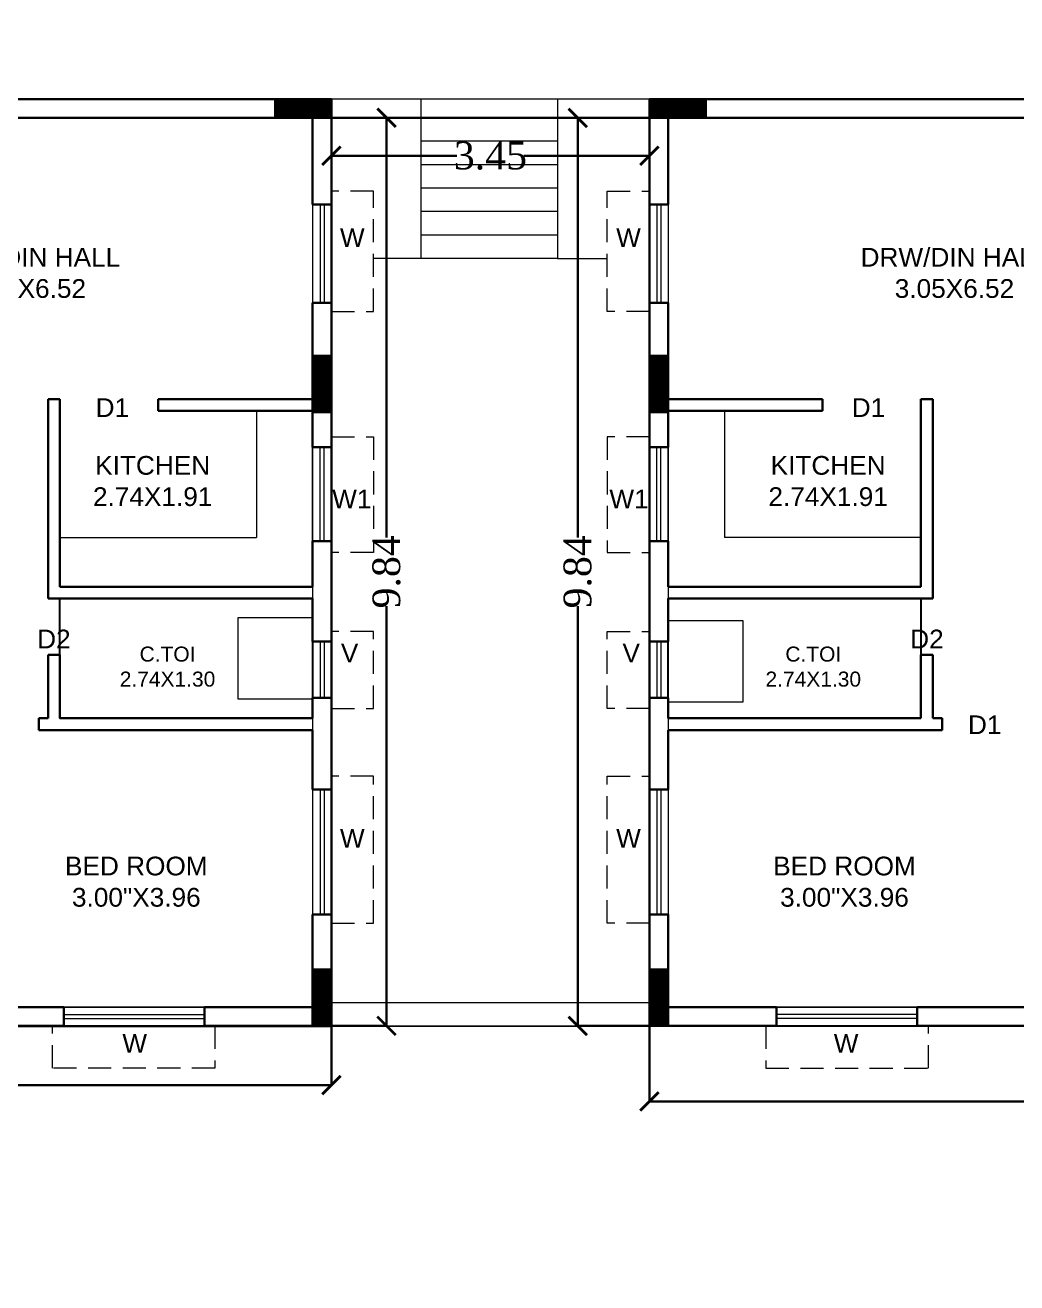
# Model space of a CAD drawing. Header units: metres. Extents: x 0 to 63445, y 32361 to 32804.
# Drawn here: x 63196.99 to 63207.73, y 32524.89 to 32538.51 of the extents above; entities that cross this region are included whole.
import ezdxf

# ---------------------------------------------------------------- set-up
doc = ezdxf.new("R2010")
doc.units = ezdxf.units.M
doc.header["$MEASUREMENT"] = 0
doc.header["$PDMODE"] = 34
doc.header["$PDSIZE"] = -10
for name, pattern in [('CONTINULUS', [0]), ('DASHED', [0.75, 0.5, -0.25]), ('DASHED2', [0.375, 0.25, -0.125])]:
    doc.linetypes.add(name, pattern=pattern)
doc.layers.get('0').update_dxf_attribs({"lineweight": 25})
doc.layers.add('BLK_1_FLR_7_BATH', color=3, linetype='Continuous', plot=False)
for name, color, linetype, lineweight in [('BLK_1_FLR_7_BLT_UP_AREA', 14, 'DASHED', 9), ('BLK_1_FLR_7_BLT_UP_AREA_DEDUCT', 41, 'DASHED', 9), ('BLK_1_FLR_7_UNITFA', 7, 'Continuous', 0), ('BLK_1_FLR_7_WATER_CLOSET', 7, 'Continuous', 0), ('COLUMN', 1, 'Continuous', 30), ('elev', 252, 'Continuous', 20), ('PLAN_INFO', 1, 'Continuous', 20), ('STEPS', 114, 'Continuous', 20), ('TEXT-2', 65, 'Continuous', 18), ('wall', 7, 'Continuous', 30), ('window', 154, 'Continuous', 9)]:
    doc.layers.add(name, color=color, linetype=linetype, lineweight=lineweight)
doc.layers.add('text', color=65, linetype='Continuous')
doc.styles.add('AutoDCRFont', font='arial.ttf')
doc.styles.get("Standard").update_dxf_attribs({"font": 'arial.ttf', "height": 0.4})
doc.styles.add('style2', font='arial.ttf', dxfattribs={"height": 0.25})
doc.styles.add('TNR', font='times.ttf', dxfattribs={"height": 0.5})
doc.dimstyles.new('ARCHANA', dxfattribs={"dimscale": 0, "dimtxt": 0.5, "dimasz": 0.5, "dimexe": 0, "dimexo": 0, "dimgap": 0, "dimtad": 0, "dimzin": 0, "dimdsep": 46, "dimtxsty": 'TNR', "dimblk": 'ARCHTICK', "dimcen": 0.09, "dimclrd": 36, "dimclre": 36, "dimclrt": 7, "dimadec": 0, "dimazin": 0, "dimtfac": 1, "dimtofl": 0, "dimtmove": 0, "dimatfit": 3, "dimldrblk": 'ARCHTICK', "dimfxl": 1, "dimfrac": 2, "dimtolj": 1, "dimtzin": 0, "dimlwd": -1, "dimlwe": -1, "dimarcsym": 0})

# ---------------------------------------------------------------- blocks, each defined once
blk = doc.blocks.new('A$C7D115503')
at = {"layer": 'COLUMN', "ltscale": 3}
h = blk.add_hatch(dxfattribs=at)
h.set_pattern_fill('ANSI31', color=256, style=0)
h.paths.add_polyline_path([(-14.36, -11.59), (-6.36, -11.59), (-6.36, 12.41), (-14.36, 12.41)])
at = {"layer": 'COLUMN', "ltscale": 0.05}
for p, q in [((-14.36, 12.41), (-6.36, 12.41)), ((-14.36, 12.41), (-14.36, -11.59)), ((-6.36, 12.41), (-6.36, -11.59)), ((-6.36, -11.59), (-14.36, -11.59))]:
    blk.add_line(p, q, dxfattribs=at)
blk = doc.blocks.new('_ArchTick')
at = {"color": 0, "linetype": 'ByBlock', "const_width": 0.15}
blk.add_lwpolyline([(-0.5, -0.5), (0.5, 0.5)], dxfattribs=at)
blk = doc.blocks.new('*D509')
at = {"layer": 'Defpoints', "color": 0, "ltscale": 0.5, "transparency": 16777216}
for p in [(63184.36, 32527.672), (63200.304, 32527.672), (63200.304, 32527.031)]:
    blk.add_point(p, dxfattribs=at)
at = {"layer": 'wall', "color": 36, "ltscale": 0.5, "transparency": 16777216}
for p, q in [((63184.36, 32527.672), (63184.36, 32527.031)), ((63200.304, 32527.672), (63200.304, 32527.031)), ((63184.36, 32527.031), (63191.867, 32527.031)), ((63200.304, 32527.031), (63192.797, 32527.031))]:
    blk.add_line(p, q, dxfattribs=at)
at = {"layer": 'wall', "color": 36, "ltscale": 0.5, "transparency": 16777216, "xscale": 0.2, "yscale": 0.2, "zscale": 0.2, "rotation": 180}
blk.add_blockref('_ArchTick', (63184.36, 32527.031), dxfattribs=at)
at = {"layer": 'wall', "color": 36, "ltscale": 0.5, "transparency": 16777216, "xscale": 0.2, "yscale": 0.2, "zscale": 0.2}
blk.add_blockref('_ArchTick', (63200.304, 32527.031), dxfattribs=at)
at = {"layer": 'wall', "color": 7, "ltscale": 0.5, "transparency": 16777216, "insert": (63192.332, 32527.031), "char_height": 0.5, "attachment_point": 5, "style": 'TNR'}
blk.add_mtext('\\A1;{\\H0.6x;15.94}', dxfattribs=at)
blk = doc.blocks.new('*D510')
at = {"layer": 'Defpoints', "color": 0, "ltscale": 0.5, "transparency": 16777216}
for p in [(63200.304, 32537.51), (63200.902, 32537.51), (63200.304, 32527.673)]:
    blk.add_point(p, dxfattribs=at)
at = {"layer": 'wall', "color": 36, "ltscale": 0.5, "transparency": 16777216}
for p, q in [((63200.304, 32537.51), (63200.902, 32537.51)), ((63200.902, 32537.51), (63200.902, 32532.963)), ((63200.902, 32527.673), (63200.902, 32532.22)), ((63200.304, 32527.673), (63200.902, 32527.673))]:
    blk.add_line(p, q, dxfattribs=at)
at = {"layer": 'wall', "color": 36, "ltscale": 0.5, "transparency": 16777216, "xscale": 0.2, "yscale": 0.2, "zscale": 0.2}
for p, rotation in [((63200.902, 32537.51), 90), ((63200.902, 32527.673), 270)]:
    blk.add_blockref('_ArchTick', p, dxfattribs=dict(at, rotation=rotation))
at = {"layer": 'wall', "color": 7, "ltscale": 0.5, "transparency": 16777216, "insert": (63200.902, 32532.592), "char_height": 0.5, "attachment_point": 5, "rotation": 90, "style": 'TNR'}
blk.add_mtext('\\A1;{\\H0.6x;9.84}', dxfattribs=at)
blk = doc.blocks.new('*D511')
at = {"layer": 'Defpoints', "color": 0, "ltscale": 0.5, "transparency": 16777216}
for p in [(63200.304, 32537.51), (63203.75, 32537.51), (63200.304, 32537.099)]:
    blk.add_point(p, dxfattribs=at)
at = {"layer": 'wall', "color": 36, "ltscale": 0.5, "transparency": 16777216}
for p, q in [((63200.304, 32537.51), (63200.304, 32537.099)), ((63203.75, 32537.51), (63203.75, 32537.099)), ((63200.304, 32537.099), (63201.663, 32537.099)), ((63203.75, 32537.099), (63202.391, 32537.099))]:
    blk.add_line(p, q, dxfattribs=at)
at = {"layer": 'wall', "color": 36, "ltscale": 0.5, "transparency": 16777216, "xscale": 0.2, "yscale": 0.2, "zscale": 0.2, "rotation": 180}
blk.add_blockref('_ArchTick', (63200.304, 32537.099), dxfattribs=at)
at = {"layer": 'wall', "color": 36, "ltscale": 0.5, "transparency": 16777216, "xscale": 0.2, "yscale": 0.2, "zscale": 0.2}
blk.add_blockref('_ArchTick', (63203.75, 32537.099), dxfattribs=at)
at = {"layer": 'wall', "color": 7, "ltscale": 0.5, "transparency": 16777216, "insert": (63202.027, 32537.099), "char_height": 0.5, "attachment_point": 5, "style": 'TNR'}
blk.add_mtext('\\A1;{\\H0.6x;3.45}', dxfattribs=at)
blk = doc.blocks.new('*D512')
at = {"layer": 'Defpoints', "color": 0, "ltscale": 0.5, "transparency": 16777216}
for p in [(63203.75, 32537.51), (63202.973, 32527.673), (63203.75, 32527.673)]:
    blk.add_point(p, dxfattribs=at)
at = {"layer": 'wall', "color": 36, "ltscale": 0.5, "transparency": 16777216}
for p, q in [((63203.75, 32537.51), (63202.973, 32537.51)), ((63202.973, 32537.51), (63202.973, 32532.963)), ((63202.973, 32527.673), (63202.973, 32532.22)), ((63203.75, 32527.673), (63202.973, 32527.673))]:
    blk.add_line(p, q, dxfattribs=at)
at = {"layer": 'wall', "color": 36, "ltscale": 0.5, "transparency": 16777216, "xscale": 0.2, "yscale": 0.2, "zscale": 0.2}
for p, rotation in [((63202.973, 32537.51), 90), ((63202.973, 32527.673), 270)]:
    blk.add_blockref('_ArchTick', p, dxfattribs=dict(at, rotation=rotation))
at = {"layer": 'wall', "color": 7, "ltscale": 0.5, "transparency": 16777216, "insert": (63202.973, 32532.592), "char_height": 0.5, "attachment_point": 5, "rotation": 90, "style": 'TNR'}
blk.add_mtext('\\A1;{\\H0.6x;9.84}', dxfattribs=at)
blk = doc.blocks.new('*D513')
at = {"layer": 'Defpoints', "color": 0, "ltscale": 0.5, "transparency": 16777216}
for p in [(63203.75, 32527.673), (63219.694, 32527.673), (63219.694, 32526.855)]:
    blk.add_point(p, dxfattribs=at)
at = {"layer": 'wall', "color": 36, "ltscale": 0.5, "transparency": 16777216}
for p, q in [((63203.75, 32527.673), (63203.75, 32526.855)), ((63219.694, 32527.673), (63219.694, 32526.855)), ((63203.75, 32526.855), (63211.257, 32526.855)), ((63219.694, 32526.855), (63212.187, 32526.855))]:
    blk.add_line(p, q, dxfattribs=at)
at = {"layer": 'wall', "color": 36, "ltscale": 0.5, "transparency": 16777216, "xscale": 0.2, "yscale": 0.2, "zscale": 0.2, "rotation": 180}
blk.add_blockref('_ArchTick', (63203.75, 32526.855), dxfattribs=at)
at = {"layer": 'wall', "color": 36, "ltscale": 0.5, "transparency": 16777216, "xscale": 0.2, "yscale": 0.2, "zscale": 0.2}
blk.add_blockref('_ArchTick', (63219.694, 32526.855), dxfattribs=at)
at = {"layer": 'wall', "color": 7, "ltscale": 0.5, "transparency": 16777216, "insert": (63211.722, 32526.855), "char_height": 0.5, "attachment_point": 5, "style": 'TNR'}
blk.add_mtext('\\A1;{\\H0.6x;15.94}', dxfattribs=at)

msp = doc.modelspace()

# ---------------------------------------------------------------- linework, layer by layer
at = {"layer": 'BLK_1_FLR_7_BATH', "color": 3}
for points in [[(63200.101, 32531.0053), (63197.3615, 32531.0053), (63197.3615, 32532.302), (63200.101, 32532.302)], [(63206.6926, 32531.0053), (63203.9532, 32531.0053), (63203.9532, 32532.302), (63206.6926, 32532.302)]]:
    msp.add_lwpolyline(points, close=True, dxfattribs=at)
at = {"layer": 'BLK_1_FLR_7_BLT_UP_AREA', "color": 14, "linetype": 'CONTINULUS', "ltscale": 0.05}
msp.add_lwpolyline([(63170.8973, 32527.6716), (63233.1569, 32527.6716), (63233.1569, 32529.2805), (63233.7665, 32529.2805), (63233.7665, 32531.1305), (63234.2761, 32531.1305), (63234.2761, 32537.5611), (63233.1569, 32537.5611), (63233.1569, 32539.9996), (63234.2761, 32539.9996), (63234.2761, 32546.4302), (63233.7665, 32546.4302), (63233.7665, 32548.2802), (63233.1569, 32548.2802), (63233.1569, 32549.8891), (63170.8973, 32549.8891)], dxfattribs=at)
at = {"layer": 'BLK_1_FLR_7_BLT_UP_AREA_DEDUCT', "color": 14, "linetype": 'Continuous'}
msp.add_lwpolyline([(63203.7499, 32527.6716), (63200.3042, 32527.6716), (63200.3042, 32537.5103), (63203.7499, 32537.5103)], close=True, dxfattribs=at)
at = {"layer": 'BLK_1_FLR_7_UNITFA', "color": 3, "ltscale": 0.5}
for points in [[(63192.4338, 32527.7489), (63192.4338, 32532.8366), (63193.5768, 32532.8366), (63193.5768, 32537.5103), (63200.101, 32537.5103), (63200.101, 32527.8759), (63196.0661, 32527.8759), (63196.0661, 32527.7489), (63192.4338, 32527.7489)], [(63211.6204, 32527.7489), (63211.6204, 32532.8366), (63210.4773, 32532.8366), (63210.4773, 32537.5103), (63203.9532, 32537.5103), (63203.9532, 32527.8759), (63207.9881, 32527.8759), (63207.9881, 32527.7489), (63211.6204, 32527.7489)]]:
    msp.add_lwpolyline(points, close=True, dxfattribs=at)
at = {"layer": 'BLK_1_FLR_7_WATER_CLOSET', "color": 3}
for points in [[(63200.101, 32531.2112), (63199.2923, 32531.2112), (63199.2923, 32532.0961), (63200.101, 32532.0961)], [(63204.7619, 32531.1796), (63203.9532, 32531.1796), (63203.9532, 32532.0645), (63204.7619, 32532.0645)]]:
    msp.add_lwpolyline(points, close=True, dxfattribs=at)
at = {"layer": 'elev', "ltscale": 0.05}
for p, q in [((63199.4914, 32534.3352), (63199.4914, 32532.9636)), ((63204.5628, 32534.3352), (63204.5628, 32532.9636)), ((63197.3615, 32532.9636), (63199.4914, 32532.9636)), ((63206.6926, 32532.9636), (63204.5628, 32532.9636))]:
    msp.add_line(p, q, dxfattribs=at)
at = {"layer": 'STEPS'}
for p, q in [((63203.7499, 32537.7135), (63200.3042, 32537.7135)), ((63201.2745, 32537.7135), (63201.2745, 32535.9863)), ((63202.7542, 32537.7135), (63202.7542, 32535.9863)), ((63203.7499, 32537.5103), (63200.3042, 32537.5103)), ((63202.7542, 32537.2563), (63201.2745, 32537.2563)), ((63202.7542, 32537.0023), (63201.2745, 32537.0023)), ((63202.7542, 32536.7483), (63201.2745, 32536.7483)), ((63202.7542, 32536.4943), (63201.2745, 32536.4943)), ((63202.7542, 32536.2403), (63201.2745, 32536.2403)), ((63201.2745, 32535.9863), (63200.7614, 32535.9863)), ((63202.7542, 32535.9863), (63201.2745, 32535.9863)), ((63202.7542, 32535.9863), (63203.2927, 32535.9863)), ((63200.3042, 32527.9267), (63203.7499, 32527.9267)), ((63200.3042, 32527.6727), (63203.7499, 32527.6727))]:
    msp.add_line(p, q, dxfattribs=at)
at = {"layer": 'wall', "ltscale": 0.5}
for p, q in [((63199.6946, 32537.7135), (63194.7922, 32537.7135)), ((63204.3596, 32537.7135), (63209.262, 32537.7135))]:
    msp.add_line(p, q, dxfattribs=at)
at = {"layer": 'wall', "ltscale": 0.05}
for p, q in [((63194.7922, 32537.5103), (63200.101, 32537.5103)), ((63200.101, 32537.5103), (63200.101, 32536.5723)), ((63200.3042, 32537.5103), (63200.3042, 32536.5723)), ((63203.7499, 32537.5103), (63203.7499, 32536.5723)), ((63203.9532, 32537.5103), (63203.9532, 32536.5723)), ((63209.262, 32537.5103), (63203.9532, 32537.5103)), ((63200.101, 32535.5055), (63200.101, 32534.4622)), ((63200.3042, 32535.5055), (63200.3042, 32533.9418)), ((63203.7499, 32535.5055), (63203.7499, 32533.9418)), ((63203.9532, 32535.5055), (63203.9532, 32534.4622)), ((63197.2345, 32534.4622), (63197.2345, 32532.302)), ((63197.2345, 32534.4622), (63197.3615, 32534.4622)), ((63197.3615, 32534.4622), (63197.3615, 32532.429)), ((63198.4283, 32534.4622), (63198.4283, 32534.3352)), ((63198.4283, 32534.4622), (63200.101, 32534.4622)), ((63205.6258, 32534.4622), (63203.9532, 32534.4622)), ((63205.6258, 32534.4622), (63205.6258, 32534.3352)), ((63206.6926, 32534.4622), (63206.6926, 32532.429)), ((63206.8196, 32534.4622), (63206.6926, 32534.4622)), ((63206.8196, 32534.4622), (63206.8196, 32532.302)), ((63198.4283, 32534.3352), (63200.101, 32534.3352)), ((63200.101, 32534.3352), (63200.101, 32533.9418)), ((63203.9532, 32534.3352), (63203.9532, 32533.9418)), ((63205.6258, 32534.3352), (63203.9532, 32534.3352)), ((63200.101, 32532.9257), (63200.101, 32532.429)), ((63200.3042, 32532.9257), (63200.3042, 32531.8369)), ((63203.7499, 32532.9257), (63203.7499, 32531.8369)), ((63203.9532, 32532.9257), (63203.9532, 32532.429)), ((63197.3615, 32532.429), (63200.101, 32532.429)), ((63206.6926, 32532.429), (63203.9532, 32532.429)), ((63197.2345, 32532.302), (63200.101, 32532.302)), ((63200.101, 32532.302), (63200.101, 32531.8369)), ((63203.9532, 32532.302), (63203.9532, 32531.8369)), ((63206.8196, 32532.302), (63203.9532, 32532.302)), ((63197.2345, 32531.6924), (63197.3615, 32531.6924)), ((63197.2345, 32531.6924), (63197.2345, 32531.0053)), ((63197.3615, 32531.6924), (63197.3615, 32531.0053)), ((63206.8196, 32531.6924), (63206.6926, 32531.6924)), ((63206.6926, 32531.6924), (63206.6926, 32531.0053)), ((63206.8196, 32531.6924), (63206.8196, 32531.0053)), ((63200.101, 32531.2273), (63200.101, 32531.0053)), ((63200.3042, 32531.2273), (63200.3042, 32530.2338)), ((63203.7499, 32531.2273), (63203.7499, 32530.2338)), ((63203.9532, 32531.2273), (63203.9532, 32531.0053)), ((63197.1329, 32531.0053), (63197.2345, 32531.0053)), ((63197.1329, 32531.0053), (63197.1329, 32530.8783)), ((63197.3615, 32531.0053), (63200.101, 32531.0053)), ((63197.3615, 32531.0053), (63200.101, 32531.0053)), ((63206.6926, 32531.0053), (63203.9532, 32531.0053)), ((63206.6926, 32531.0053), (63203.9532, 32531.0053)), ((63206.9212, 32531.0053), (63206.8196, 32531.0053)), ((63206.9212, 32531.0053), (63206.9212, 32530.8783)), ((63197.1329, 32530.8783), (63200.101, 32530.8783)), ((63197.2345, 32530.8783), (63200.101, 32530.8783)), ((63200.101, 32530.8783), (63200.101, 32530.2338)), ((63203.9532, 32530.8783), (63203.9532, 32530.2338)), ((63206.8196, 32530.8783), (63203.9532, 32530.8783)), ((63206.9212, 32530.8783), (63203.9532, 32530.8783)), ((63200.101, 32528.8802), (63200.101, 32527.8759)), ((63200.3042, 32528.8802), (63200.3042, 32527.6727)), ((63203.7499, 32528.8802), (63203.7499, 32527.6727)), ((63203.9532, 32528.8802), (63203.9532, 32527.8759)), ((63196.1423, 32527.8759), (63197.4045, 32527.8759)), ((63198.9285, 32527.8759), (63200.101, 32527.8759)), ((63198.9285, 32527.8759), (63198.9285, 32527.8632)), ((63205.1256, 32527.8759), (63203.9532, 32527.8759)), ((63205.1256, 32527.8759), (63205.1256, 32527.8632)), ((63207.9119, 32527.8759), (63206.6496, 32527.8759)), ((63196.1423, 32527.6727), (63197.4045, 32527.6727)), ((63198.9285, 32527.6727), (63200.3042, 32527.6727)), ((63205.1256, 32527.6727), (63203.7499, 32527.6727)), ((63207.9119, 32527.6727), (63206.6496, 32527.6727))]:
    msp.add_line(p, q, dxfattribs=at)
at = {"layer": 'wall', "ltscale": 3}
for p, q in [((63200.101, 32536.5723), (63200.3042, 32536.5723)), ((63203.9532, 32536.5723), (63203.7499, 32536.5723)), ((63200.101, 32535.5055), (63200.3042, 32535.5055)), ((63203.9532, 32535.5055), (63203.7499, 32535.5055)), ((63200.3042, 32533.9418), (63200.101, 32533.9418)), ((63203.7499, 32533.9418), (63203.9532, 32533.9418)), ((63200.3042, 32532.9257), (63200.101, 32532.9257)), ((63203.7499, 32532.9257), (63203.9532, 32532.9257)), ((63200.101, 32531.8369), (63200.3042, 32531.8369)), ((63203.9532, 32531.8369), (63203.7499, 32531.8369)), ((63200.101, 32531.2273), (63200.3042, 32531.2273)), ((63203.9532, 32531.2273), (63203.7499, 32531.2273)), ((63200.101, 32530.2338), (63200.3042, 32530.2338)), ((63203.9532, 32530.2338), (63203.7499, 32530.2338)), ((63200.101, 32528.8802), (63200.3042, 32528.8802)), ((63203.9532, 32528.8802), (63203.7499, 32528.8802)), ((63197.4045, 32527.6727), (63197.4045, 32527.8759)), ((63198.9285, 32527.6727), (63198.9285, 32527.8759)), ((63205.1256, 32527.6727), (63205.1256, 32527.8759)), ((63206.6496, 32527.6727), (63206.6496, 32527.8759))]:
    msp.add_line(p, q, dxfattribs=at)
at = {"layer": 'wall', "ltscale": 0.1}
for p, q in [((63200.101, 32531.8369), (63200.101, 32531.8946)), ((63203.9532, 32531.8369), (63203.9532, 32531.8946))]:
    msp.add_line(p, q, dxfattribs=at)
at = {"layer": 'wall', "ltscale": 0.5}
msp.add_lwpolyline([(63222.8426, 32537.5103), (63219.694, 32537.5103), (63219.694, 32527.6716), (63203.7499, 32527.6727), (63203.7499, 32537.5103), (63200.3042, 32537.5103), (63200.3042, 32527.6716), (63184.3601, 32527.6716)], dxfattribs=at)
at = {"layer": 'window'}
for p, q in [((63200.101, 32536.5723), (63200.101, 32535.5055)), ((63200.1809, 32536.5671), (63200.1809, 32535.5064)), ((63200.2242, 32536.5671), (63200.2243, 32535.5064)), ((63200.3042, 32536.5671), (63200.3042, 32535.5064)), ((63203.7499, 32536.5671), (63203.7499, 32535.5064)), ((63203.8299, 32536.5671), (63203.8299, 32535.5064)), ((63203.8732, 32536.5671), (63203.8732, 32535.5064)), ((63203.9532, 32536.5723), (63203.9532, 32535.5055)), ((63200.101, 32532.9257), (63200.101, 32533.9418)), ((63200.1809, 32532.9257), (63200.1809, 32533.9418)), ((63200.2242, 32532.9257), (63200.2242, 32533.9418)), ((63200.3042, 32532.9257), (63200.3042, 32533.9418)), ((63203.7499, 32532.9257), (63203.7499, 32533.9418)), ((63203.8299, 32532.9257), (63203.8299, 32533.9418)), ((63203.8732, 32532.9257), (63203.8732, 32533.9418)), ((63203.9532, 32532.9257), (63203.9532, 32533.9418)), ((63200.101, 32531.8369), (63200.1009, 32531.2273)), ((63200.181, 32531.8369), (63200.1809, 32531.2273)), ((63200.2243, 32531.8369), (63200.2243, 32531.2273)), ((63200.3042, 32531.8369), (63200.3041, 32531.2273)), ((63203.7499, 32531.8369), (63203.75, 32531.2273)), ((63203.8298, 32531.8369), (63203.8299, 32531.2273)), ((63203.8732, 32531.8369), (63203.8732, 32531.2273)), ((63203.9532, 32531.8369), (63203.9532, 32531.2273)), ((63200.101, 32531.2282), (63200.101, 32531.2273)), ((63200.181, 32531.2282), (63200.181, 32531.2273)), ((63200.2243, 32531.2282), (63200.2243, 32531.2273)), ((63200.3042, 32531.2282), (63200.3042, 32531.2273)), ((63203.7499, 32531.2282), (63203.7499, 32531.2273)), ((63203.8298, 32531.2282), (63203.8298, 32531.2273)), ((63203.8732, 32531.2282), (63203.8732, 32531.2273)), ((63203.9532, 32531.2282), (63203.9532, 32531.2273)), ((63200.101, 32530.2338), (63200.101, 32528.8802)), ((63200.1809, 32530.2338), (63200.1809, 32528.8802)), ((63200.2243, 32530.2338), (63200.2243, 32528.8802)), ((63200.3042, 32530.2338), (63200.3042, 32528.8802)), ((63203.7499, 32530.2338), (63203.7499, 32528.8802)), ((63203.8299, 32530.2338), (63203.8299, 32528.8802)), ((63203.8732, 32530.2338), (63203.8732, 32528.8802)), ((63203.9532, 32530.2338), (63203.9532, 32528.8802)), ((63197.4045, 32527.8759), (63198.9276, 32527.8759)), ((63197.4045, 32527.796), (63198.9276, 32527.796)), ((63206.6496, 32527.8759), (63205.1265, 32527.8759)), ((63206.6496, 32527.796), (63205.1265, 32527.796)), ((63197.4045, 32527.7527), (63198.9276, 32527.7527)), ((63197.4045, 32527.6727), (63198.9276, 32527.6727)), ((63206.6496, 32527.7527), (63205.1265, 32527.7527)), ((63206.6496, 32527.6727), (63205.1265, 32527.6727))]:
    msp.add_line(p, q, dxfattribs=at)
at = {"layer": 'window', "color": 8, "linetype": 'DASHED2'}
for points in [[(63200.3042, 32535.4118), (63200.7614, 32535.4118), (63200.7614, 32536.7167), (63200.3042, 32536.7167)], [(63203.7499, 32535.4118), (63203.2927, 32535.4118), (63203.2927, 32536.7167), (63203.7499, 32536.7167)], [(63200.3042, 32534.056), (63200.7614, 32534.056), (63200.7614, 32532.8019), (63200.3042, 32532.8019)], [(63203.7499, 32534.056), (63203.2927, 32534.056), (63203.2927, 32532.8019), (63203.7499, 32532.8019)], [(63200.3042, 32531.1121), (63200.7614, 32531.1121), (63200.7614, 32531.9461), (63200.3042, 32531.9461)], [(63203.7499, 32531.1121), (63203.2927, 32531.1121), (63203.2927, 32531.9461), (63203.7499, 32531.9461)], [(63200.3042, 32528.7864), (63200.7614, 32528.7864), (63200.7614, 32530.3782), (63200.3042, 32530.3782)], [(63203.7499, 32528.7864), (63203.2927, 32528.7864), (63203.2927, 32530.3782), (63203.7499, 32530.3782)], [(63199.0428, 32527.6727), (63199.0428, 32527.2155), (63197.2806, 32527.2155), (63197.2806, 32527.6727)], [(63205.0114, 32527.6727), (63205.0114, 32527.2155), (63206.7735, 32527.2155), (63206.7735, 32527.6727)]]:
    msp.add_lwpolyline(points, dxfattribs=at)

# ---------------------------------------------------------------- block references
at = {"layer": 'COLUMN', "ltscale": 0.05, "yscale": 0.025400733691282, "zscale": 0.025400733691282}
for p, xscale, rotation in [((63199.9888, 32537.8751), -0.025400733691282, 270), ((63204.0653, 32537.8751), 0.025400733691282, 90)]:
    msp.add_blockref('A$C7D115503', p, dxfattribs=dict(at, xscale=xscale, rotation=rotation))
for p, xscale in [((63199.9394, 32534.6168), -0.025400733691282), ((63204.1148, 32534.6168), 0.025400733691282), ((63199.9394, 32527.967), -0.025400733691282), ((63204.1148, 32527.967), 0.025400733691282)]:
    msp.add_blockref('A$C7D115503', p, dxfattribs=dict(at, xscale=xscale))

# ---------------------------------------------------------------- texts
at = {"layer": 'PLAN_INFO', "linetype": 'Continuous', "insert": (62933.8759, 32556.8916), "char_height": 2.1336, "attachment_point": 1, "style": 'style2'}
msp.add_mtext_dynamic_manual_height_columns('{\\Fstandard|c0;PLAN INFO\\P\\PARCHITECT_OR_TECHNICAL_PERSON_NAME=SK. REHAN AHAMED\\PPLOT_NO=598/3036\\PKHATA_NO=238/1398\\PMAUZA=ANDARPUR\\PDISTRICT=CUTTACK\\PPLOT_AREA_M2=4864.95\\PAVG_PLOT_DEPTH= 9\\PAVG_PLOT_WIDTH= 11\\PROAD_WIDTH=9.14\\A1;\\P\\A0;EXISTING_FLOOR_AREA_TO_BE_DEMOLISHED_M2 = 0\\PNUMBER_OF_OCCUPANTS_OR_USERS_OR_BED_BLK_1=150\\PNUMBER_OF_OCCUPANTS_OR_USERS_OR_BED_BLK_2=80\\PNUMBER_OF_OCCUPANTS_OR_USERS_OR_BED_BLK_3=50\\PIS_THE_PLOT_PART_OF_THE_LAYOUT_APPROVED_BY_THE_AUTHORITY_OR_DEVELOPED_AND_ALLOTTED_BY_THE_GOVERNMENT_OR_STATUTORY_BODIES_OR_IS_A_FINAL_PLOT_IN_TOWN_PLANNING_SCHEMES_OR_DEVELOPMENT_SCHEMES=YES\\P\\A1;IS_LAND_REGULARIZED=YES\\PLAND_USE_ZONE=RESIDENTIAL USE ZONE\\A0;\\PIS_BUILDING_UNDER_HAZARDOUS_OCCUPANCY_CATEGORY=NO\\PIS_BUILDING_CENTRALLY_AIR_CONDITIONED=NO\\PDOES_PROJECT_HAVE_MORE_THAN_10000_LITRES_OF_WASTE_WATER_DISCHARGE_PER_DAY=NO\\PDOES_THE_PROJECT_REQUIRE_NOC_FROM_AAI_AS_PER_THE_COLOUR_CODED_ZONE_MAPS=NO\\PIS_THE_PROJECT_LOCATED_WITHIN_300_METERS_DISTANCE_OF_THE_CENTRALLY_PROTECTED_MONUMENT=YES\\PIS_THE_PROJECT_LOCATED_WITHIN_300_METERS_DISTANCE_OF_THE_STATE_PROTECTED_MONUMENT=NO\\PIS_THE_PROJECT_LOCATED_WITHIN_200_METERS_FROM_STRATEGIC_BUILDINGS=YES\\PIS_PROPOSED_CONSTRUCTION_NEXT_TO_FLOOD_EMBANKMENT_AND_DOES_APPLICANT_WANT_TO_HAVE_DIRECT_ACCESS_FROM_THE_EMBANKMENT_ROAD=NO\\PIS_KISAM_OF_LAND_RECORDED_AS_AGRICULTURE_IN_RECORD_OF_RIGHTS=YES\\PIS_THE_PROJECT_ADJACENT_TO_HIGHWAY_AND_HAVING_DIRECT_ACCESS_TO_IT=NO\\PIS_THE_PROJECT_CLOSE_TO_THE_COASTAL_REGION=NO\\PSTAR_RATING_FOR_HOTEL_PROJECT=NA\\PDOES_HOSPITAL_HAVE_CRITICAL_CARE_UNIT=NA\\PDOC_OSHB_OR_GA_OR_BDA_DEVELOPED_AND_ALLOTTED_PLOT=YES\\PDOC_PLOT_PART_OF_APPROVED_PRIVATE_LAYOUT=YES\\PDOC_PLOT_PART_OF_UNAUTHORISED_LAYOUT_OR_REVENUE_PLOT=NO\\PDOC_IS_PROJECT_COMING_UNDER_THE_JURISDICTION_OF_PLANNING_AUTHORITIES=YES\\PDOC_DOES_THE_PROJECT_HAVE_AFFORDABLE_HOUSING_COMPONENT=NO\\PDOC_DOES_THE_PROJECT_HAVE_MORE_THAN_500_SQM_BUILT_UP_AREA_EXCLUDING_THE_AFFORDABLE_HOUSING_COMPONENT=NO\\PDOC_DOES_PROJECT_REQUIRE_RERA_REGISTRATION=NO\\PPER_ACRE_BENCHMARK_VALUE_OF_LAND_NEEDED_IF_PROJECT_IS_HAVING_PURCHASABLE_FAR_COMPONENT=100000\\PIS_SECURITY_DEPOSIT_REQUIRED=NO\\PDISTANCE_OF_DA_PARKING_SPACE_FROM_BUILDING_ENTRANCE=13.39\\PTOTAL_PARKING_AREA_IF_PROJECT_HAS_OFF_SITE_PARKING_PROVISION_WITHIN_300_METERS_FROM_PROJECT_SITE=NA\\PTOTAL_CONNECTED_LOAD_OF_THE_PROPOSED_PROJECT_IN_W=9200\\PMINIMUM_GENERATION_CAPACITY_OF_THE_ROOFTOP_SOLAR_PV_SYSTEM_IN_W=2000\\PCAPACITY_OF_SOLAR_WATER_HEATING_SYSTEM_IN_LPD=11900\\P\\fCalibri|b0|i0|c0|p34;\\H0.91667x;DOES_PROJECT_HAVE_LOW_WATER_CONSUMPTION_AND_PLUMBING_FIXTURES=YES\\PDOES_PROJECT_HAVE_REDUCED_HARDSCAPE=YES\\PDOES_PROJECT_HAVE_LOW_ENERGY_CONSUMPTION_LIGHTING_FIXTURES=YES\\PDOES_PROJECT_HAVE_ENERGY_EFFICIENT_HVAC_SYSTEM=YES\\PDOES_PROJECT_HAVE_LIGHTING_OF_COMMON_AREAS_BY_SOLAR_ENERGY_OR_LED_DEVICES=YES\\PDOES_PROJECT_HAVE_SEGREGATION_OF_WASTE_PROVISION=YES\\PDOES_PROJECT_HAVE_ORGANIC_WASTE_MANAGEMENT_PROVISION=YES\\P\\Fstandard|c0;\\H1.09091x;PROJECT_VALUE_IN_INR_IF_EIDP_FEE_IS_APPLICABLE_FOR_PROJECT=10000000\\PIS_THE_PROJECT_BY_STATE_GOVT_OR_CENTRAL_GOVT_OR_GOVT_UNDERTAKING=NO\\PNUMBER_OF_TEMPORARY_STRUCTURES_IF_PRESENT_AT_THE_SITE=4\\P\\H1x;ADDITIONAL_TDR_IF_APPLICABLE_M2=NA}', width=251.038176, gutter_width=28, heights=[264.8801], dxfattribs=at)
at = {"layer": 'text'}
for s, insert, char_height, width, attachment_point in [('\\pxqc;DRW/DIN HALL\\P3.05X6.52', (63199.793, 32535.557), 0.203206, 5.588511, 9), ('\\pxqc;DRW/DIN HALL\\P3.05X6.52', (63204.2611, 32535.557), 0.203206, 5.588511, 7), ('\\pxqc;D1', (63194.9969, 32534.4725), 0.20321, 5.867919, 1), ('\\pxqc;D1', (63209.0572, 32534.4725), 0.20321, 5.867919, 3), ('\\pxqc;KITCHEN\\P2.74X1.91', (63201.1619, 32533.3021), 0.203206, 5.588511, 9), ('\\pxqc;KITCHEN\\P2.74X1.91', (63202.8922, 32533.3021), 0.203206, 5.588511, 7), ('\\pxqc;D2', (63194.3632, 32531.9656), 0.20321, 5.867919, 1), ('\\pxqc;D2', (63209.6909, 32531.9656), 0.20321, 5.867919, 3), ('\\pxqc;C.TOI\\P2.74X1.30', (63200.7614, 32531.3463), 0.162565, 4.465728, 9), ('\\pxqc;C.TOI\\P2.74X1.30', (63203.2927, 32531.3463), 0.162565, 4.465728, 7), ('\\pxqc;D1', (63210.317, 32531.0365), 0.20321, 5.867919, 3), ('\\pxqc;BED ROOM\\P3.00"X3.96', (63200.9847, 32528.9615), 0.203206, 5.588511, 9), ('\\pxqc;BED ROOM\\P3.00"X3.96', (63203.0694, 32528.9615), 0.203206, 5.588511, 7)]:
    msp.add_mtext(s, dxfattribs=dict(at, insert=insert, char_height=char_height, width=width, attachment_point=attachment_point))
at = {"layer": 'TEXT-2', "width": 0.183842, "style": 'AutoDCRFont'}
for s, insert, char_height, attachment_point in [('W', (63200.3968, 32536.1118), 0.2032, 7), ('W', (63203.6573, 32536.1118), 0.2032, 9), ('W1', (63200.3123, 32533.2794), 0.20321, 7), ('W1', (63203.7418, 32533.2794), 0.20321, 9), ('V', (63200.4067, 32531.611), 0.2032, 7), ('V', (63203.6474, 32531.611), 0.2032, 9), ('W', (63200.3968, 32529.6038), 0.2032, 7), ('W', (63203.6573, 32529.6038), 0.2032, 9), ('W', (63198.039, 32527.383), 0.2032, 7), ('W', (63206.0151, 32527.383), 0.2032, 9)]:
    msp.add_mtext(s, dxfattribs=dict(at, insert=insert, char_height=char_height, attachment_point=attachment_point))

# ---------------------------------------------------------------- dimensions: what is measured, and where the dimension line sits
at = {"layer": 'wall', "ltscale": 0.5}
for base, p1, p2, picture, middle in [((63200.9019, 32537.5103), (63200.3042, 32527.6727), (63200.3042, 32537.5103), '*D510', (63200.9019, 32532.5915)), ((63202.9732, 32527.6727), (63203.7499, 32537.5103), (63203.7499, 32527.6727), '*D512', (63202.9732, 32532.5915))]:
    dim = msp.add_linear_dim(base=base, p1=p1, p2=p2, angle=270, text='{\\H0.6x;<>}', dimstyle='ARCHANA', override={"dimscale": 1, "dimtxt": 0.3, "dimasz": 0.2, "dimfxl": 6, "dimarcsym": 1}, dxfattribs=at)
    dim.commit()
    dim.dimension.update_dxf_attribs({"geometry": picture, "text_midpoint": middle})
for base, p1, p2, picture, middle in [((63200.3042, 32537.099), (63203.7499, 32537.5103), (63200.3042, 32537.5103), '*D511', (63202.0271, 32537.099)), ((63200.3042, 32527.0313), (63184.3601, 32527.6716), (63200.3042, 32527.6716), '*D509', (63192.3322, 32527.0313)), ((63219.694, 32526.8545), (63203.7499, 32527.6727), (63219.694, 32527.6727), '*D513', (63211.722, 32526.8545))]:
    dim = msp.add_linear_dim(base=base, p1=p1, p2=p2, text='{\\H0.6x;<>}', dimstyle='ARCHANA', override={"dimscale": 1, "dimtxt": 0.3, "dimasz": 0.2, "dimfxl": 6, "dimarcsym": 1}, dxfattribs=at)
    dim.commit()
    dim.dimension.update_dxf_attribs({"geometry": picture, "text_midpoint": middle})

doc.saveas('drawing.dxf')
